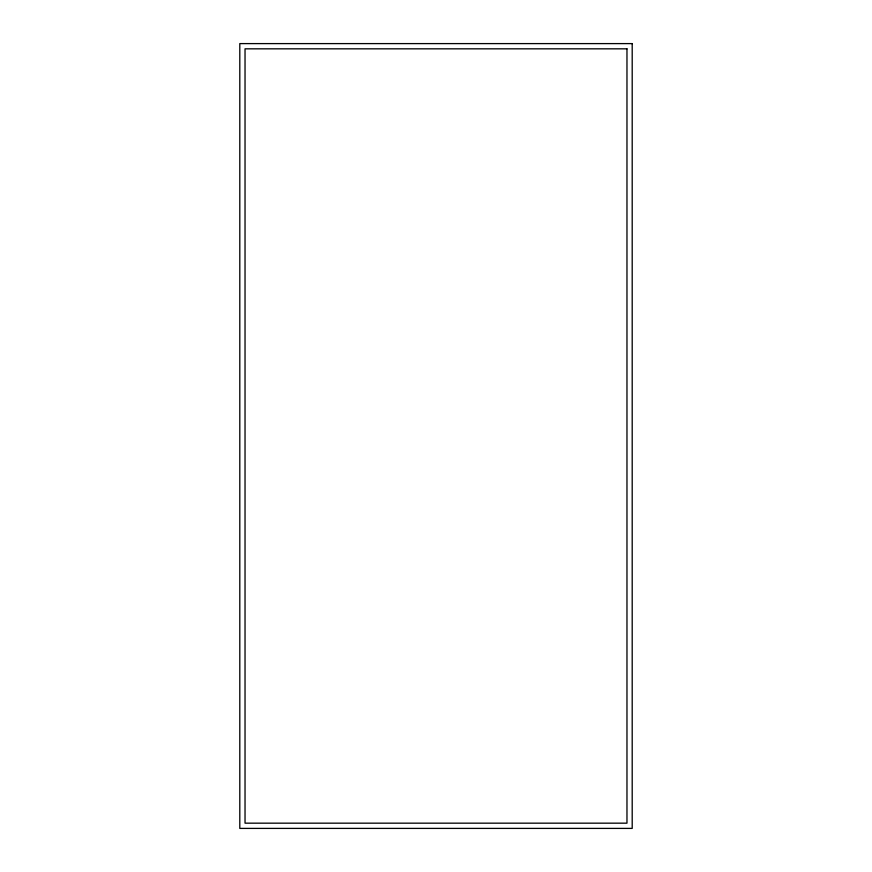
<?xml version="1.0" encoding="UTF-8"?>
<svg xmlns="http://www.w3.org/2000/svg" width="872" height="872" viewBox="0 0 872 872"><rect width="100%" height="100%" fill="white"/><g stroke="black" fill="none" stroke-linecap="round" stroke-linejoin="round"><path stroke-width="1.31" d="M632.2 43.6L239.8 43.6L239.8 828.4L632.2 828.4L632.2 43.6M626.968 48.832L245.032 48.832L245.032 823.168L626.968 823.168L626.968 48.832"/></g></svg>
